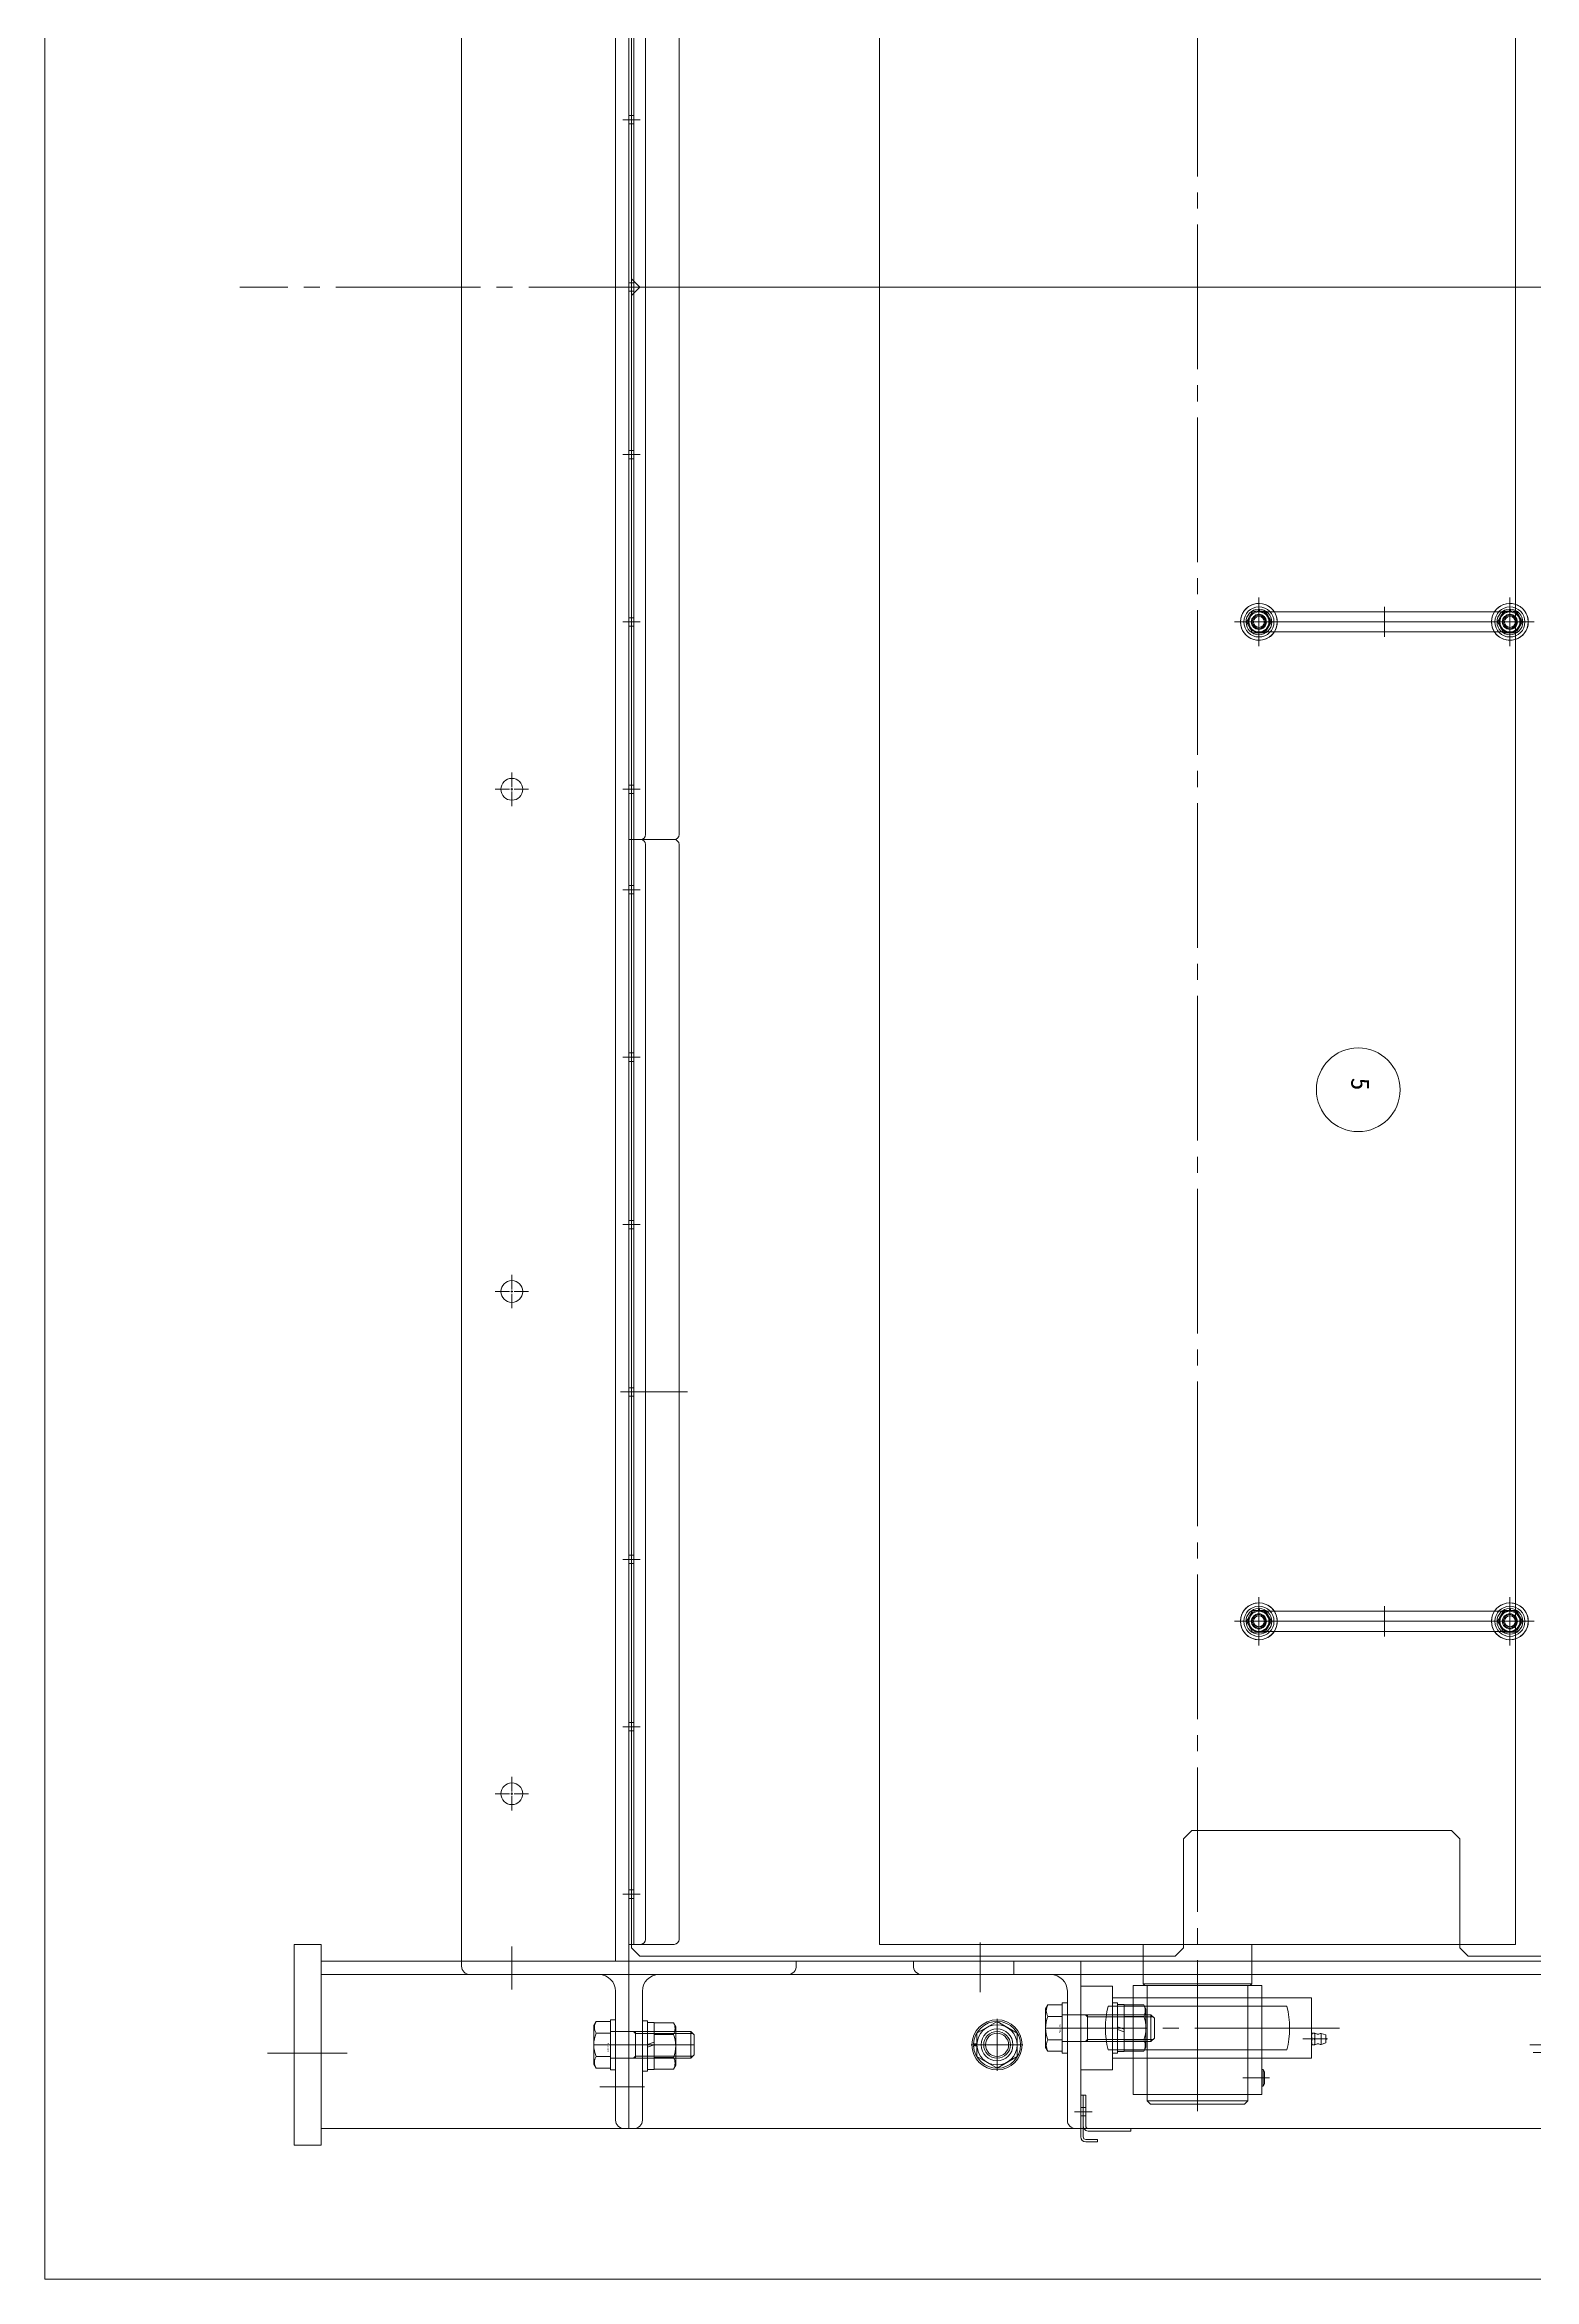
# Model space of a CAD drawing. Units: millimetres at full size. Extents: x -32787 to 32787, y -11878 to 14562.
# Drawn here: x -23276 to -22386, y 8784 to 10119 of the extents above; entities that cross this region are included whole.
import ezdxf
from ezdxf.enums import TextEntityAlignment as Align

# ---------------------------------------------------------------- set-up
doc = ezdxf.new("R2010")
doc.units = ezdxf.units.MM
doc.header["$LTSCALE"] = 9.6
doc.linetypes.add('CHAIN2', pattern=[12, 9, -1, 1, -1])
for name, color, linetype, lineweight in [('0-2_0', 2, 'Continuous', 9), ('0-7_01_外形線', 134, 'Continuous', 9), ('0-8_04_中心線', 4, 'CHAIN2', 9), ('0-9_03_かくれ線', 5, 'Continuous', 9), ('0-C_CENTER', 4, 'Continuous', 9), ('0-F_Defpoints', 134, 'Continuous', 9), ('1-2_07_寸法線', 3, 'Continuous', 9)]:
    doc.layers.add(name, color=color, linetype=linetype, lineweight=lineweight)
doc.styles.add('ＭＳ ゴシック', font='')
doc.styles.get('ＭＳ ゴシック').set_extended_font_data('MS Gothic')

# ---------------------------------------------------------------- blocks, each defined once
blk = doc.blocks.new('U5272')
at = {"layer": '0-8_04_中心線'}
for p, q in [((0, 2.399), (0, 15.494)), ((-15.494, 0), (-2.399, 0)), ((2.399, 0), (15.494, 0)), ((0, -15.494), (0, -2.399))]:
    blk.add_line(p, q, dxfattribs=at)
at = {"layer": '0-8_04_中心線', "linetype": 'Continuous'}
for p, q in [((-1.199, 0), (1.199, 0)), ((0, -1.199), (0, 1.199))]:
    blk.add_line(p, q, dxfattribs=at)
blk = doc.blocks.new('U5267')
at = {"layer": '0-8_04_中心線'}
for p, q in [((-10, 0), (-1.3, 0)), ((0, 1.3), (0, 10)), ((1.3, 0), (10, 0)), ((0, -10), (0, -1.3))]:
    blk.add_line(p, q, dxfattribs=at)
at = {"layer": '0-8_04_中心線', "linetype": 'Continuous'}
for p, q in [((-0.65, 0), (0.65, 0)), ((0, -0.65), (0, 0.65))]:
    blk.add_line(p, q, dxfattribs=at)
blk = doc.blocks.new('U5268')
at = {"layer": '0-8_04_中心線'}
for p, q in [((-10, 0), (-1.3, 0)), ((0, 1.3), (0, 10)), ((1.3, 0), (10, 0)), ((0, -10), (0, -1.3))]:
    blk.add_line(p, q, dxfattribs=at)
at = {"layer": '0-8_04_中心線', "linetype": 'Continuous'}
for p, q in [((-0.65, 0), (0.65, 0)), ((0, -0.65), (0, 0.65))]:
    blk.add_line(p, q, dxfattribs=at)
blk = doc.blocks.new('U5269')
at = {"layer": '0-8_04_中心線'}
for p, q in [((-10, 0), (-1.3, 0)), ((0, 1.3), (0, 10)), ((1.3, 0), (10, 0)), ((0, -10), (0, -1.3))]:
    blk.add_line(p, q, dxfattribs=at)
at = {"layer": '0-8_04_中心線', "linetype": 'Continuous'}
for p, q in [((-0.65, 0), (0.65, 0)), ((0, -0.65), (0, 0.65))]:
    blk.add_line(p, q, dxfattribs=at)
blk = doc.blocks.new('U5295')
at = {"layer": '0-8_04_中心線'}
for p, q in [((-8, 0), (-0.9, 0)), ((0, 0.9), (0, 8)), ((0.9, 0), (8, 0)), ((0, -8), (0, -0.9))]:
    blk.add_line(p, q, dxfattribs=at)
at = {"layer": '0-8_04_中心線', "linetype": 'Continuous'}
for p, q in [((-0.45, 0), (0.45, 0)), ((0, -0.45), (0, 0.45))]:
    blk.add_line(p, q, dxfattribs=at)
blk = doc.blocks.new('U5296')
at = {"layer": '0-8_04_中心線'}
for p, q in [((-8, 0), (-0.9, 0)), ((0, 0.9), (0, 8)), ((0.9, 0), (8, 0)), ((0, -8), (0, -0.9))]:
    blk.add_line(p, q, dxfattribs=at)
at = {"layer": '0-8_04_中心線', "linetype": 'Continuous'}
for p, q in [((-0.45, 0), (0.45, 0)), ((0, -0.45), (0, 0.45))]:
    blk.add_line(p, q, dxfattribs=at)
blk = doc.blocks.new('U5297')
at = {"layer": '0-8_04_中心線'}
for p, q in [((-8, 0), (-0.9, 0)), ((0, 0.9), (0, 8)), ((0.9, 0), (8, 0)), ((0, -8), (0, -0.9))]:
    blk.add_line(p, q, dxfattribs=at)
at = {"layer": '0-8_04_中心線', "linetype": 'Continuous'}
for p, q in [((-0.45, 0), (0.45, 0)), ((0, -0.45), (0, 0.45))]:
    blk.add_line(p, q, dxfattribs=at)
blk = doc.blocks.new('U5298')
at = {"layer": '0-8_04_中心線'}
for p, q in [((-8, 0), (-0.9, 0)), ((0, 0.9), (0, 8)), ((0.9, 0), (8, 0)), ((0, -8), (0, -0.9))]:
    blk.add_line(p, q, dxfattribs=at)
at = {"layer": '0-8_04_中心線', "linetype": 'Continuous'}
for p, q in [((-0.45, 0), (0.45, 0)), ((0, -0.45), (0, 0.45))]:
    blk.add_line(p, q, dxfattribs=at)
blk = doc.blocks.new('U5287')
at = {"layer": '0-8_04_中心線'}
for p, q in [((0, 2.2), (0, 14.5)), ((-14.5, 0), (-2.2, 0)), ((2.2, 0), (14.5, 0)), ((0, -14.5), (0, -2.2))]:
    blk.add_line(p, q, dxfattribs=at)
at = {"layer": '0-8_04_中心線', "linetype": 'Continuous'}
for p, q in [((-1.1, 0), (1.1, 0)), ((0, -1.1), (0, 1.1))]:
    blk.add_line(p, q, dxfattribs=at)
blk = doc.blocks.new('U5290')
at = {"layer": '0-8_04_中心線'}
for p, q in [((0, 2.2), (0, 14.5)), ((-14.5, 0), (-2.2, 0)), ((2.2, 0), (14.5, 0)), ((0, -14.5), (0, -2.2))]:
    blk.add_line(p, q, dxfattribs=at)
at = {"layer": '0-8_04_中心線', "linetype": 'Continuous'}
for p, q in [((-1.1, 0), (1.1, 0)), ((0, -1.1), (0, 1.1))]:
    blk.add_line(p, q, dxfattribs=at)
blk = doc.blocks.new('U5288')
at = {"layer": '0-8_04_中心線'}
for p, q in [((-9.5, 0), (-1.2, 0)), ((0, 1.2), (0, 9.5)), ((1.2, 0), (9.5, 0)), ((0, -9.5), (0, -1.2))]:
    blk.add_line(p, q, dxfattribs=at)
at = {"layer": '0-8_04_中心線', "linetype": 'Continuous'}
for p, q in [((-0.6, 0), (0.6, 0)), ((0, -0.6), (0, 0.6))]:
    blk.add_line(p, q, dxfattribs=at)
blk = doc.blocks.new('U5289')
at = {"layer": '0-8_04_中心線'}
for p, q in [((-9.5, 0), (-1.2, 0)), ((0, 1.2), (0, 9.5)), ((1.2, 0), (9.5, 0)), ((0, -9.5), (0, -1.2))]:
    blk.add_line(p, q, dxfattribs=at)
at = {"layer": '0-8_04_中心線', "linetype": 'Continuous'}
for p, q in [((-0.6, 0), (0.6, 0)), ((0, -0.6), (0, 0.6))]:
    blk.add_line(p, q, dxfattribs=at)
blk = doc.blocks.new('U5291')
at = {"layer": '0-8_04_中心線'}
for p, q in [((0, 2.2), (0, 14.5)), ((-14.5, 0), (-2.2, 0)), ((2.2, 0), (14.5, 0)), ((0, -14.5), (0, -2.2))]:
    blk.add_line(p, q, dxfattribs=at)
at = {"layer": '0-8_04_中心線', "linetype": 'Continuous'}
for p, q in [((-1.1, 0), (1.1, 0)), ((0, -1.1), (0, 1.1))]:
    blk.add_line(p, q, dxfattribs=at)
blk = doc.blocks.new('U5294')
at = {"layer": '0-8_04_中心線'}
for p, q in [((0, 2.2), (0, 14.5)), ((-14.5, 0), (-2.2, 0)), ((2.2, 0), (14.5, 0)), ((0, -14.5), (0, -2.2))]:
    blk.add_line(p, q, dxfattribs=at)
at = {"layer": '0-8_04_中心線', "linetype": 'Continuous'}
for p, q in [((-1.1, 0), (1.1, 0)), ((0, -1.1), (0, 1.1))]:
    blk.add_line(p, q, dxfattribs=at)
blk = doc.blocks.new('U5292')
at = {"layer": '0-8_04_中心線'}
for p, q in [((-9.5, 0), (-1.2, 0)), ((0, 1.2), (0, 9.5)), ((1.2, 0), (9.5, 0)), ((0, -9.5), (0, -1.2))]:
    blk.add_line(p, q, dxfattribs=at)
at = {"layer": '0-8_04_中心線', "linetype": 'Continuous'}
for p, q in [((-0.6, 0), (0.6, 0)), ((0, -0.6), (0, 0.6))]:
    blk.add_line(p, q, dxfattribs=at)
blk = doc.blocks.new('U5293')
at = {"layer": '0-8_04_中心線'}
for p, q in [((-9.5, 0), (-1.2, 0)), ((0, 1.2), (0, 9.5)), ((1.2, 0), (9.5, 0)), ((0, -9.5), (0, -1.2))]:
    blk.add_line(p, q, dxfattribs=at)
at = {"layer": '0-8_04_中心線', "linetype": 'Continuous'}
for p, q in [((-0.6, 0), (0.6, 0)), ((0, -0.6), (0, 0.6))]:
    blk.add_line(p, q, dxfattribs=at)
blk = doc.blocks.new('AM_BALLOON1')
at = {"layer": '1-2_07_寸法線'}
blk.add_circle((0, 0), 5, dxfattribs=at)

msp = doc.modelspace()

# ---------------------------------------------------------------- linework, layer by layer
at = {"layer": '0-2_0', "color": 134}
msp.add_lwpolyline([(-22200.417, 8984.284), (-22200.417, 8982.284), (-22205.417, 8977.284), (-22425.417, 8977.284), (-22430.417, 8982.284), (-22430.417, 9047.284), (-22435.417, 9052.284), (-22590.417, 9052.284), (-22595.417, 9047.284), (-22595.417, 8982.284), (-22600.417, 8977.284), (-22920.417, 8977.283), (-22925.417, 8982.283), (-22925.417, 8984.284)], dxfattribs=at)
at = {"layer": '0-7_01_外形線'}
for p, q in [((-22934.917, 10974.284), (-22934.917, 8974.284)), ((-22926.917, 10304.284), (-22926.917, 9644.284)), ((-22916.942, 10301.284), (-22916.942, 9647.284)), ((-22916.942, 9974.284), (-22211.417, 9974.284)), ((-22916.942, 9974.283), (-22211.417, 9974.284)), ((-22550.417, 9780.284), (-22400.417, 9780.284)), ((-22550.417, 9768.284), (-22400.417, 9768.284)), ((-22926.917, 9644.284), (-22926.917, 8984.284)), ((-22919.942, 9644.284), (-22926.917, 9644.284)), ((-22919.942, 9644.284), (-22926.917, 9644.284)), ((-22916.942, 9641.284), (-22916.942, 8987.284)), ((-22550.417, 9183.284), (-22400.417, 9183.284)), ((-22550.417, 9171.284), (-22400.417, 9171.284)), ((-22919.942, 8984.284), (-22926.917, 8984.284)), ((-22619.617, 8974.284), (-22619.617, 8984.284)), ((-22554.617, 8974.284), (-22554.617, 8984.284)), ((-21896.917, 8966.284), (-23110.917, 8966.284)), ((-22718.917, 8931.212), (-22706.917, 8938.14)), ((-22718.917, 8917.355), (-22718.917, 8931.212)), ((-22718.917, 8924.884), (-22720.904, 8924.884)), ((-22718.917, 8923.684), (-22720.904, 8923.684)), ((-22706.917, 8910.427), (-22718.917, 8917.355)), ((-22694.917, 8917.355), (-22706.917, 8910.427)), ((-22656.917, 8874.284), (-22656.917, 8869.284)), ((-22655.417, 8874.284), (-22655.417, 8869.284)), ((-22626.917, 8872.784), (-22652.417, 8872.784))]:
    msp.add_line(p, q, dxfattribs=at)
for points in [[(-22926.917, 8974.284), (-23026.917, 8974.284), (-23026.917, 10974.284), (-22926.917, 10974.284)], [(-22397.117, 10964.284), (-22777.117, 10964.284), (-22777.117, 8984.284), (-22397.117, 8984.284)], [(-23110.917, 8864.284), (-23126.917, 8864.284), (-23126.917, 8984.284), (-23110.917, 8984.284)]]:
    msp.add_lwpolyline(points, close=True, dxfattribs=at)
for points in [[(-21896.917, 8974.284), (-23110.917, 8974.284), (-23110.917, 8874.284), (-21906.917, 8874.284)], [(-22706.917, 8938.14), (-22694.917, 8931.212), (-22694.917, 8917.355)], [(-22653.917, 8867.784), (-22646.917, 8867.784), (-22646.917, 8866.284), (-22653.917, 8866.284)], [(-22652.417, 8874.284), (-22626.917, 8874.284), (-22626.917, 8872.784)]]:
    msp.add_lwpolyline(points, dxfattribs=at)
for centre, radius in [((-22996.917, 9674.284), 6.5), ((-22996.917, 9374.284), 6.5), ((-22996.917, 9074.284), 6.5), ((-22706.917, 8924.284), 15), ((-22706.917, 8924.284), 12), ((-22706.917, 8924.284), 8), ((-22706.917, 8924.284), 6.918)]:
    msp.add_circle(centre, radius, dxfattribs=at)
for centre, radius, start, end in [((-22550.417, 9774.284), 11, 33.05573, 326.94427), ((-22400.417, 9774.284), 11, 213.05573, 146.94427), ((-22550.417, 9774.284), 6, 90, 270), ((-22400.417, 9774.284), 6, 270, 90), ((-22919.942, 9647.284), 3, 270, 0), ((-22919.942, 9641.284), 3, 0, 90), ((-22550.417, 9177.284), 11, 33.05573, 326.94427), ((-22400.417, 9177.284), 11, 213.05573, 146.94427), ((-22550.417, 9177.284), 6, 90, 270), ((-22400.417, 9177.284), 6, 270, 90), ((-22919.942, 8987.284), 3, 270, 0), ((-22706.917, 8924.284), 14, 182.45629, 177.54371), ((-22653.917, 8869.284), 3, 180, 270), ((-22653.917, 8869.284), 1.5, 180, 270), ((-22652.417, 8875.784), 3, 210, 270)]:
    msp.add_arc(centre, radius, start, end, dxfattribs=at)
at = {"layer": '0-8_04_中心線'}
for p, q in [((-22587.117, 11394.039), (-22587.117, 8883.528)), ((-22920.167, 10074.284), (-22930.667, 10074.284)), ((-21863.639, 9974.284), (-23159.537, 9974.284)), ((-22891.942, 9974.284), (-22931.917, 9974.284)), ((-22920.167, 9974.284), (-22930.667, 9974.284)), ((-22387.117, 9974.284), (-22787.117, 9974.284)), ((-22920.167, 9874.284), (-22930.667, 9874.284)), ((-22920.167, 9774.284), (-22930.667, 9774.284)), ((-22400.417, 9774.284), (-22550.417, 9774.284)), ((-22550.417, 9774.284), (-22400.417, 9774.284)), ((-22475.417, 9765.284), (-22475.417, 9783.284)), ((-22920.167, 9674.284), (-22930.667, 9674.284)), ((-22920.167, 9614.284), (-22930.667, 9614.284)), ((-22920.167, 9514.284), (-22930.667, 9514.284)), ((-22920.167, 9414.284), (-22930.667, 9414.284)), ((-22891.942, 9314.284), (-22931.917, 9314.284)), ((-22920.167, 9314.284), (-22930.667, 9314.284)), ((-22920.167, 9214.284), (-22930.667, 9214.284)), ((-22475.417, 9168.284), (-22475.417, 9186.284)), ((-22400.417, 9177.284), (-22550.417, 9177.284)), ((-22550.417, 9177.284), (-22400.417, 9177.284)), ((-22920.167, 9114.284), (-22930.667, 9114.284)), ((-22920.167, 9014.284), (-22930.667, 9014.284)), ((-22716.917, 8985.332), (-22716.917, 8955.706)), ((-22996.917, 8957.265), (-22996.917, 8982.943)), ((-22587.117, 8969.684), (-22587.117, 8884.584)), ((-22706.917, 8939.284), (-22706.917, 8909.284)), ((-22677.917, 8934.284), (-22617.917, 8934.284)), ((-22502.317, 8934.284), (-22666.917, 8934.284)), ((-23095.323, 8919.284), (-23142.972, 8919.284)), ((-22947.917, 8924.284), (-22887.917, 8924.284)), ((-22917.571, 8924.284), (-22944.228, 8924.284)), ((-22909.117, 8924.284), (-22937.917, 8924.284)), ((-22691.917, 8924.284), (-22721.917, 8924.284)), ((-22524.075, 8927.784), (-22509.472, 8927.784)), ((-22544.117, 8904.584), (-22560.117, 8904.584)), ((-22917.571, 8899.284), (-22944.228, 8899.284)), ((-22660.667, 8884.284), (-22650.167, 8884.284))]:
    msp.add_line(p, q, dxfattribs=at)
at = {"layer": '0-9_03_かくれ線'}
for p, q in [((-22925.442, 10304.284), (-22925.442, 9644.284)), ((-22923.942, 10304.284), (-22923.942, 9644.284)), ((-22896.942, 10301.284), (-22896.942, 9647.284)), ((-22923.917, 10076.784), (-22926.917, 10076.784)), ((-22923.917, 10071.784), (-22926.917, 10071.784)), ((-22923.917, 9976.784), (-22926.917, 9976.784)), ((-22923.917, 9971.784), (-22926.917, 9971.784)), ((-22923.917, 9876.784), (-22926.917, 9876.784)), ((-22923.917, 9871.784), (-22926.917, 9871.784)), ((-22923.917, 9776.784), (-22926.917, 9776.784)), ((-22923.917, 9771.784), (-22926.917, 9771.784)), ((-22550.717, 9780.784), (-22550.717, 9781.978)), ((-22550.117, 9780.784), (-22550.117, 9781.978)), ((-22400.717, 9780.784), (-22400.717, 9781.978)), ((-22400.117, 9780.784), (-22400.117, 9781.978)), ((-22923.917, 9676.784), (-22926.917, 9676.784)), ((-22923.917, 9671.784), (-22926.917, 9671.784)), ((-22899.942, 9644.284), (-22926.917, 9644.284)), ((-22899.942, 9644.284), (-22926.917, 9644.284)), ((-22925.442, 9644.284), (-22925.442, 8984.284)), ((-22923.942, 9644.284), (-22923.942, 8984.284)), ((-22896.942, 9641.284), (-22896.942, 8987.284)), ((-22923.917, 9616.784), (-22926.917, 9616.784)), ((-22923.917, 9611.784), (-22926.917, 9611.784)), ((-22923.917, 9516.784), (-22926.917, 9516.784)), ((-22923.917, 9511.784), (-22926.917, 9511.784)), ((-22923.917, 9416.784), (-22926.917, 9416.784)), ((-22923.917, 9411.784), (-22926.917, 9411.784)), ((-22923.917, 9316.784), (-22926.917, 9316.784)), ((-22923.917, 9311.784), (-22926.917, 9311.784)), ((-22923.917, 9216.784), (-22926.917, 9216.784)), ((-22923.917, 9211.784), (-22926.917, 9211.784)), ((-22550.717, 9183.784), (-22550.717, 9184.978)), ((-22550.117, 9183.784), (-22550.117, 9184.978)), ((-22400.717, 9183.784), (-22400.717, 9184.978)), ((-22400.117, 9183.784), (-22400.117, 9184.978)), ((-22923.917, 9116.784), (-22926.917, 9116.784)), ((-22923.917, 9111.784), (-22926.917, 9111.784)), ((-22923.917, 9016.784), (-22926.917, 9016.784)), ((-22923.917, 9011.784), (-22926.917, 9011.784)), ((-22899.942, 8984.284), (-22926.917, 8984.284)), ((-22696.917, 8974.284), (-22696.917, 8966.284)), ((-23021.917, 8966.284), (-22944.917, 8966.284)), ((-22908.917, 8966.284), (-22831.917, 8966.284)), ((-22751.917, 8966.284), (-22831.917, 8966.284)), ((-22674.917, 8966.284), (-22751.917, 8966.284)), ((-22656.917, 8959.284), (-22656.917, 8953.284)), ((-22625.617, 8959.684), (-22548.617, 8959.684)), ((-22625.617, 8959.684), (-22625.617, 8894.584)), ((-22554.617, 8960.784), (-22619.617, 8960.784)), ((-22557.117, 8959.784), (-22617.117, 8959.784)), ((-22617.117, 8959.684), (-22617.117, 8894.584)), ((-22557.117, 8959.684), (-22557.117, 8894.584)), ((-22548.617, 8959.684), (-22548.617, 8894.584)), ((-22934.917, 8879.284), (-22934.917, 8956.284)), ((-22918.917, 8879.284), (-22918.917, 8956.284)), ((-22676.556, 8948.14), (-22677.917, 8945.784)), ((-22677.917, 8922.784), (-22677.917, 8945.784)), ((-22667.917, 8948.14), (-22676.556, 8948.14)), ((-22667.917, 8948.14), (-22667.917, 8920.427)), ((-22664.917, 8879.284), (-22664.917, 8956.284)), ((-22656.917, 8915.284), (-22656.917, 8953.284)), ((-22533.675, 8947.284), (-22640.558, 8947.284)), ((-22637.917, 8915.284), (-22637.917, 8953.284)), ((-22586.054, 8952.284), (-22637.917, 8952.284)), ((-22634.917, 8948.284), (-22630.917, 8948.284)), ((-22630.917, 8948.284), (-22630.917, 8920.284)), ((-22630.917, 8948.14), (-22619.277, 8948.14)), ((-22619.277, 8948.14), (-22617.917, 8945.784)), ((-22617.917, 8945.784), (-22617.917, 8922.784)), ((-22946.556, 8938.14), (-22947.917, 8935.784)), ((-22947.917, 8935.784), (-22947.917, 8912.784)), ((-22937.917, 8938.14), (-22946.556, 8938.14)), ((-22937.917, 8931.212), (-22946.556, 8931.212)), ((-22937.917, 8910.427), (-22937.917, 8938.14)), ((-22937.917, 8932.284), (-22889.917, 8932.284)), ((-22922.917, 8931.084), (-22924.117, 8932.284)), ((-22922.917, 8916.284), (-22922.917, 8932.284)), ((-22922.917, 8931.084), (-22888.717, 8931.084)), ((-22911.917, 8937.623), (-22915.917, 8937.623)), ((-22911.917, 8909.623), (-22911.917, 8937.623)), ((-22911.917, 8937.479), (-22900.277, 8937.479)), ((-22911.917, 8930.551), (-22900.277, 8930.551)), ((-22900.277, 8937.479), (-22898.917, 8935.123)), ((-22898.917, 8912.123), (-22898.917, 8935.123)), ((-22889.917, 8932.284), (-22887.917, 8930.284)), ((-22889.917, 8932.284), (-22889.917, 8916.284)), ((-22667.917, 8941.212), (-22676.556, 8941.212)), ((-22667.917, 8942.284), (-22614.917, 8942.284)), ((-22652.917, 8941.084), (-22654.117, 8942.284)), ((-22652.917, 8942.284), (-22652.917, 8926.284)), ((-22652.917, 8941.084), (-22613.717, 8941.084)), ((-22634.917, 8935.084), (-22630.917, 8933.628)), ((-22634.917, 8933.484), (-22630.917, 8932.028)), ((-22630.917, 8941.212), (-22619.277, 8941.212)), ((-22614.917, 8942.284), (-22612.917, 8940.284)), ((-22614.917, 8926.284), (-22614.917, 8942.284)), ((-22612.917, 8928.284), (-22612.917, 8940.284)), ((-22517.229, 8931.284), (-22518.604, 8931.284)), ((-22516.917, 8931.284), (-22516.917, 8929.534)), ((-22513.117, 8924.484), (-22513.117, 8931.084)), ((-22510.417, 8930.184), (-22513.117, 8931.084)), ((-22937.917, 8917.355), (-22946.556, 8917.355)), ((-22922.917, 8917.484), (-22924.117, 8916.284)), ((-22922.917, 8917.484), (-22888.717, 8917.484)), ((-22915.917, 8924.423), (-22911.917, 8925.878)), ((-22915.917, 8922.823), (-22911.917, 8924.278)), ((-22889.917, 8916.284), (-22887.917, 8918.284)), ((-22887.917, 8930.284), (-22887.917, 8918.284)), ((-22676.556, 8920.427), (-22677.917, 8922.784)), ((-22667.917, 8927.355), (-22676.556, 8927.355)), ((-22667.917, 8920.427), (-22676.556, 8920.427)), ((-22667.917, 8926.284), (-22614.917, 8926.284)), ((-22652.917, 8927.484), (-22654.117, 8926.284)), ((-22652.917, 8927.484), (-22613.717, 8927.484)), ((-22533.675, 8921.284), (-22640.558, 8921.284)), ((-22630.917, 8920.284), (-22634.917, 8920.284)), ((-22630.917, 8927.355), (-22619.277, 8927.355)), ((-22630.917, 8920.427), (-22619.277, 8920.427)), ((-22619.277, 8920.427), (-22617.917, 8922.784)), ((-22614.917, 8926.284), (-22612.917, 8928.284)), ((-22518.917, 8924.284), (-22518.917, 8916.284)), ((-22517.229, 8927.784), (-22518.604, 8927.784)), ((-22517.229, 8924.284), (-22518.604, 8924.284)), ((-22516.917, 8929.534), (-22516.917, 8926.034)), ((-22516.917, 8926.034), (-22516.917, 8924.284)), ((-22510.417, 8925.384), (-22513.117, 8924.484)), ((-22510.417, 8925.384), (-22510.417, 8930.184)), ((-22946.556, 8910.427), (-22947.917, 8912.784)), ((-22937.917, 8910.427), (-22946.556, 8910.427)), ((-22937.917, 8916.284), (-22889.917, 8916.284)), ((-22915.917, 8909.623), (-22911.917, 8909.623)), ((-22911.917, 8916.694), (-22900.277, 8916.694)), ((-22911.917, 8909.766), (-22900.277, 8909.766)), ((-22900.277, 8909.766), (-22898.917, 8912.123)), ((-22656.917, 8915.284), (-22656.917, 8909.284)), ((-22656.917, 8909.284), (-22637.917, 8909.284)), ((-22637.917, 8916.284), (-22586.054, 8916.284)), ((-22637.917, 8915.284), (-22637.917, 8909.284)), ((-22518.917, 8916.284), (-22586.054, 8916.284)), ((-22548.617, 8909.584), (-22547.917, 8909.584)), ((-22547.917, 8909.584), (-22547.917, 8899.584)), ((-22547.117, 8908.198), (-22547.917, 8909.584)), ((-22547.117, 8908.198), (-22547.117, 8900.969)), ((-22625.617, 8894.584), (-22548.617, 8894.584)), ((-22557.117, 8890.784), (-22617.117, 8890.784)), ((-22548.617, 8899.584), (-22547.917, 8899.584)), ((-22547.117, 8900.969), (-22547.917, 8899.584)), ((-22656.917, 8886.784), (-22655.417, 8886.784)), ((-22656.917, 8881.784), (-22655.417, 8881.784)), ((-22655.417, 8886.784), (-22653.917, 8886.784)), ((-22655.417, 8881.784), (-22653.917, 8881.784))]:
    msp.add_line(p, q, dxfattribs=at)
for points in [[(-22925.417, 10964.284), (-22925.417, 9979.284), (-22920.417, 9974.284), (-22916.942, 9974.284)], [(-22925.417, 8984.284), (-22925.417, 9969.283), (-22920.417, 9974.283), (-22916.942, 9974.284)], [(-23026.917, 8971.284), (-23026.917, 8974.284), (-22926.917, 8974.284), (-22926.917, 8874.284), (-22929.917, 8874.284)], [(-22826.917, 8971.284), (-22826.917, 8974.284), (-22926.917, 8974.284), (-22926.917, 8874.284), (-22923.917, 8874.284)], [(-22756.917, 8971.284), (-22756.917, 8974.284), (-22656.917, 8974.284), (-22656.917, 8874.284), (-22659.917, 8874.284)], [(-22554.617, 8974.284), (-22554.617, 8960.784), (-22555.617, 8959.784), (-22557.117, 8959.784), (-22557.117, 8890.784), (-22559.117, 8888.784), (-22615.117, 8888.784), (-22617.117, 8890.784), (-22617.117, 8959.784), (-22618.617, 8959.784), (-22619.617, 8960.784), (-22619.617, 8974.284)], [(-22656.917, 8959.284), (-22637.917, 8959.284), (-22637.917, 8953.284)], [(-22586.054, 8952.284), (-22518.917, 8952.284), (-22518.917, 8931.284)], [(-22518.917, 8924.284), (-22518.917, 8926.034), (-22518.917, 8929.534), (-22518.917, 8931.284)], [(-22518.604, 8931.284), (-22518.642, 8931.284), (-22518.677, 8931.284), (-22518.71, 8931.284), (-22518.74, 8931.284), (-22518.768, 8931.284), (-22518.794, 8931.284), (-22518.817, 8931.284), (-22518.837, 8931.284), (-22518.856, 8931.284), (-22518.872, 8931.284), (-22518.885, 8931.284), (-22518.896, 8931.284), (-22518.905, 8931.284), (-22518.912, 8931.284), (-22518.915, 8931.284), (-22518.917, 8931.284)], [(-22518.917, 8929.534), (-22518.915, 8929.642), (-22518.912, 8929.75), (-22518.905, 8929.857), (-22518.896, 8929.963), (-22518.885, 8930.07), (-22518.872, 8930.177), (-22518.856, 8930.283), (-22518.837, 8930.391), (-22518.817, 8930.498), (-22518.794, 8930.607), (-22518.768, 8930.716), (-22518.74, 8930.827), (-22518.71, 8930.939), (-22518.677, 8931.052), (-22518.642, 8931.167), (-22518.604, 8931.284)], [(-22518.856, 8930.283), (-22518.837, 8930.391), (-22518.817, 8930.498), (-22518.794, 8930.607), (-22518.768, 8930.716), (-22518.74, 8930.827), (-22518.71, 8930.939), (-22518.677, 8931.052), (-22518.642, 8931.167), (-22518.604, 8931.284), (-22518.642, 8931.284), (-22518.677, 8931.284), (-22518.71, 8931.284), (-22518.74, 8931.284), (-22518.768, 8931.284), (-22518.794, 8931.284), (-22518.817, 8931.284), (-22518.837, 8931.284), (-22518.856, 8931.284), (-22518.872, 8931.284), (-22518.885, 8931.284), (-22518.896, 8931.284), (-22518.905, 8931.284), (-22518.912, 8931.284), (-22518.915, 8931.284), (-22518.917, 8931.284)], [(-22516.917, 8931.284), (-22516.918, 8931.284), (-22516.922, 8931.284), (-22516.928, 8931.284), (-22516.937, 8931.284), (-22516.948, 8931.284), (-22516.962, 8931.284), (-22516.978, 8931.284), (-22516.996, 8931.284), (-22517.017, 8931.284), (-22517.04, 8931.284), (-22517.065, 8931.284), (-22517.093, 8931.284), (-22517.123, 8931.284), (-22517.156, 8931.284), (-22517.191, 8931.284), (-22517.229, 8931.284)], [(-22517.229, 8931.284), (-22517.191, 8931.167), (-22517.156, 8931.052), (-22517.123, 8930.939), (-22517.093, 8930.827), (-22517.065, 8930.716), (-22517.04, 8930.607), (-22517.017, 8930.498), (-22516.996, 8930.391), (-22516.978, 8930.283), (-22516.962, 8930.177), (-22516.948, 8930.07), (-22516.937, 8929.963), (-22516.928, 8929.857), (-22516.922, 8929.75), (-22516.918, 8929.642), (-22516.917, 8929.534)], [(-22517.229, 8931.284), (-22517.191, 8931.167), (-22517.156, 8931.052), (-22517.123, 8930.939), (-22517.093, 8930.827), (-22517.065, 8930.716), (-22517.04, 8930.607), (-22517.017, 8930.498), (-22516.996, 8930.391), (-22516.978, 8930.283), (-22516.962, 8930.177), (-22516.948, 8930.07), (-22516.937, 8929.963), (-22516.928, 8929.857), (-22516.922, 8929.75), (-22516.918, 8929.642), (-22516.917, 8929.534), (-22516.918, 8929.425), (-22516.922, 8929.318), (-22516.928, 8929.211), (-22516.937, 8929.104), (-22516.948, 8928.997), (-22516.962, 8928.891), (-22516.978, 8928.784), (-22516.996, 8928.677), (-22517.017, 8928.569), (-22517.04, 8928.461), (-22517.065, 8928.351), (-22517.093, 8928.241), (-22517.123, 8928.129), (-22517.156, 8928.015), (-22517.191, 8927.901), (-22517.229, 8927.784)], [(-22516.917, 8931.284), (-22516.918, 8931.284), (-22516.922, 8931.284), (-22516.928, 8931.284), (-22516.937, 8931.284), (-22516.948, 8931.284), (-22516.962, 8931.284), (-22516.978, 8931.284), (-22516.996, 8931.284), (-22517.017, 8931.284), (-22517.04, 8931.284), (-22517.065, 8931.284), (-22517.093, 8931.284), (-22517.123, 8931.284), (-22517.156, 8931.284), (-22517.191, 8931.284), (-22517.229, 8931.284)], [(-22518.917, 8926.034), (-22518.915, 8926.142), (-22518.912, 8926.25), (-22518.905, 8926.357), (-22518.896, 8926.463), (-22518.885, 8926.57), (-22518.872, 8926.677), (-22518.856, 8926.783), (-22518.837, 8926.891), (-22518.817, 8926.998), (-22518.794, 8927.107), (-22518.768, 8927.216), (-22518.74, 8927.327), (-22518.71, 8927.439), (-22518.677, 8927.552), (-22518.642, 8927.667), (-22518.604, 8927.784), (-22518.642, 8927.901), (-22518.677, 8928.015), (-22518.71, 8928.129), (-22518.74, 8928.241), (-22518.768, 8928.351), (-22518.794, 8928.461), (-22518.817, 8928.569), (-22518.837, 8928.677), (-22518.856, 8928.784), (-22518.872, 8928.891), (-22518.885, 8928.997), (-22518.896, 8929.104), (-22518.905, 8929.211), (-22518.912, 8929.318), (-22518.915, 8929.425), (-22518.917, 8929.534), (-22518.915, 8929.642), (-22518.912, 8929.75), (-22518.905, 8929.857), (-22518.896, 8929.963), (-22518.885, 8930.07), (-22518.872, 8930.177), (-22518.856, 8930.283)], [(-22518.604, 8927.784), (-22518.642, 8927.901), (-22518.677, 8928.015), (-22518.71, 8928.129), (-22518.74, 8928.241), (-22518.768, 8928.351), (-22518.794, 8928.461), (-22518.817, 8928.569), (-22518.837, 8928.677), (-22518.856, 8928.784), (-22518.872, 8928.891), (-22518.885, 8928.997), (-22518.896, 8929.104), (-22518.905, 8929.211), (-22518.912, 8929.318), (-22518.915, 8929.425), (-22518.917, 8929.534)], [(-22518.917, 8926.034), (-22518.915, 8926.142), (-22518.912, 8926.25), (-22518.905, 8926.357), (-22518.896, 8926.463), (-22518.885, 8926.57), (-22518.872, 8926.677), (-22518.856, 8926.783), (-22518.837, 8926.891), (-22518.817, 8926.998), (-22518.794, 8927.107), (-22518.768, 8927.216), (-22518.74, 8927.327), (-22518.71, 8927.439), (-22518.677, 8927.552), (-22518.642, 8927.667), (-22518.604, 8927.784)], [(-22518.917, 8924.284), (-22518.915, 8924.284), (-22518.912, 8924.284), (-22518.905, 8924.284), (-22518.896, 8924.284), (-22518.885, 8924.284), (-22518.872, 8924.284), (-22518.856, 8924.284), (-22518.837, 8924.284), (-22518.817, 8924.284), (-22518.794, 8924.284), (-22518.768, 8924.284), (-22518.74, 8924.284), (-22518.71, 8924.284), (-22518.677, 8924.284), (-22518.642, 8924.284), (-22518.604, 8924.284), (-22518.642, 8924.401), (-22518.677, 8924.515), (-22518.71, 8924.629), (-22518.74, 8924.741), (-22518.768, 8924.851), (-22518.794, 8924.961), (-22518.817, 8925.069), (-22518.837, 8925.177), (-22518.856, 8925.284), (-22518.872, 8925.391), (-22518.885, 8925.497), (-22518.896, 8925.604), (-22518.905, 8925.711), (-22518.912, 8925.818), (-22518.915, 8925.925), (-22518.917, 8926.034)], [(-22518.604, 8924.284), (-22518.642, 8924.401), (-22518.677, 8924.515), (-22518.71, 8924.629), (-22518.74, 8924.741), (-22518.768, 8924.851), (-22518.794, 8924.961), (-22518.817, 8925.069), (-22518.837, 8925.177), (-22518.856, 8925.284), (-22518.872, 8925.391), (-22518.885, 8925.497), (-22518.896, 8925.604), (-22518.905, 8925.711), (-22518.912, 8925.818), (-22518.915, 8925.925), (-22518.917, 8926.034)], [(-22518.917, 8924.284), (-22518.915, 8924.284), (-22518.912, 8924.284), (-22518.905, 8924.284), (-22518.896, 8924.284), (-22518.885, 8924.284), (-22518.872, 8924.284), (-22518.856, 8924.284), (-22518.837, 8924.284), (-22518.817, 8924.284), (-22518.794, 8924.284), (-22518.768, 8924.284), (-22518.74, 8924.284), (-22518.71, 8924.284), (-22518.677, 8924.284), (-22518.642, 8924.284), (-22518.604, 8924.284)], [(-22516.917, 8929.534), (-22516.918, 8929.425), (-22516.922, 8929.318), (-22516.928, 8929.211), (-22516.937, 8929.104), (-22516.948, 8928.997), (-22516.962, 8928.891), (-22516.978, 8928.784), (-22516.996, 8928.677), (-22517.017, 8928.569), (-22517.04, 8928.461), (-22517.065, 8928.351), (-22517.093, 8928.241), (-22517.123, 8928.129), (-22517.156, 8928.015), (-22517.191, 8927.901), (-22517.229, 8927.784)], [(-22517.229, 8927.784), (-22517.191, 8927.667), (-22517.156, 8927.552), (-22517.123, 8927.439), (-22517.093, 8927.327), (-22517.065, 8927.216), (-22517.04, 8927.107), (-22517.017, 8926.998), (-22516.996, 8926.891), (-22516.978, 8926.783), (-22516.962, 8926.677), (-22516.948, 8926.57), (-22516.937, 8926.463), (-22516.928, 8926.357), (-22516.922, 8926.25), (-22516.918, 8926.142), (-22516.917, 8926.034)], [(-22517.229, 8927.784), (-22517.191, 8927.667), (-22517.156, 8927.552), (-22517.123, 8927.439), (-22517.093, 8927.327), (-22517.065, 8927.216), (-22517.04, 8927.107), (-22517.017, 8926.998), (-22516.996, 8926.891), (-22516.978, 8926.783), (-22516.962, 8926.677), (-22516.948, 8926.57), (-22516.937, 8926.463), (-22516.928, 8926.357), (-22516.922, 8926.25), (-22516.918, 8926.142), (-22516.917, 8926.034), (-22516.918, 8925.925), (-22516.922, 8925.818), (-22516.928, 8925.711), (-22516.937, 8925.604), (-22516.948, 8925.497), (-22516.962, 8925.391), (-22516.978, 8925.284), (-22516.996, 8925.177), (-22517.017, 8925.069), (-22517.04, 8924.961), (-22517.065, 8924.851), (-22517.093, 8924.741), (-22517.123, 8924.629), (-22517.156, 8924.515), (-22517.191, 8924.401), (-22517.229, 8924.284)], [(-22516.917, 8926.034), (-22516.918, 8925.925), (-22516.922, 8925.818), (-22516.928, 8925.711), (-22516.937, 8925.604), (-22516.948, 8925.497), (-22516.962, 8925.391), (-22516.978, 8925.284), (-22516.996, 8925.177), (-22517.017, 8925.069), (-22517.04, 8924.961), (-22517.065, 8924.851), (-22517.093, 8924.741), (-22517.123, 8924.629), (-22517.156, 8924.515), (-22517.191, 8924.401), (-22517.229, 8924.284)], [(-22517.229, 8924.284), (-22517.191, 8924.284), (-22517.156, 8924.284), (-22517.123, 8924.284), (-22517.093, 8924.284), (-22517.065, 8924.284), (-22517.04, 8924.284), (-22517.017, 8924.284), (-22516.996, 8924.284), (-22516.978, 8924.284), (-22516.962, 8924.284), (-22516.948, 8924.284), (-22516.937, 8924.284), (-22516.928, 8924.284), (-22516.922, 8924.284), (-22516.918, 8924.284), (-22516.917, 8924.284)], [(-22517.229, 8924.284), (-22517.191, 8924.284), (-22517.156, 8924.284), (-22517.123, 8924.284), (-22517.093, 8924.284), (-22517.065, 8924.284), (-22517.04, 8924.284), (-22517.017, 8924.284), (-22516.996, 8924.284), (-22516.978, 8924.284), (-22516.962, 8924.284), (-22516.948, 8924.284), (-22516.937, 8924.284), (-22516.928, 8924.284), (-22516.922, 8924.284), (-22516.918, 8924.284), (-22516.917, 8924.284)], [(-22656.917, 8874.284), (-22656.917, 8894.284), (-22655.417, 8894.284)], [(-22655.417, 8874.284), (-22655.417, 8894.284), (-22653.917, 8894.284), (-22653.917, 8875.784)]]:
    msp.add_lwpolyline(points, dxfattribs=at)
for points in [[(-22554.17, 9767.784), (-22557.922, 9774.284), (-22554.17, 9780.784), (-22546.664, 9780.784), (-22542.911, 9774.284), (-22546.664, 9767.784)], [(-22404.17, 9767.784), (-22407.922, 9774.284), (-22404.17, 9780.784), (-22396.664, 9780.784), (-22392.911, 9774.284), (-22396.664, 9767.784)], [(-22554.17, 9170.784), (-22557.922, 9177.284), (-22554.17, 9183.784), (-22546.664, 9183.784), (-22542.911, 9177.284), (-22546.664, 9170.784)], [(-22404.17, 9170.784), (-22407.922, 9177.284), (-22404.17, 9183.784), (-22396.664, 9183.784), (-22392.911, 9177.284), (-22396.664, 9170.784)], [(-22926.917, 8974.284), (-22926.917, 8874.284), (-22656.917, 8874.284), (-22656.917, 8974.284)], [(-22667.917, 8919.284), (-22667.917, 8949.284), (-22664.917, 8949.284), (-22664.917, 8919.284)], [(-22637.917, 8919.284), (-22637.917, 8949.284), (-22634.917, 8949.284), (-22634.917, 8919.284)], [(-22937.917, 8939.284), (-22937.917, 8909.284), (-22934.917, 8909.284), (-22934.917, 8939.284)], [(-22918.917, 8938.623), (-22918.917, 8908.623), (-22915.917, 8908.623), (-22915.917, 8938.623)]]:
    msp.add_lwpolyline(points, close=True, dxfattribs=at)
for centre, radius in [((-22550.417, 9774.284), 11), ((-22400.417, 9774.284), 11), ((-22550.417, 9774.284), 9), ((-22550.417, 9774.284), 6.5), ((-22550.417, 9774.284), 4.5), ((-22550.417, 9774.284), 4), ((-22550.417, 9774.284), 4), ((-22550.417, 9774.284), 3.324), ((-22550.417, 9774.284), 3.25), ((-22400.417, 9774.284), 9), ((-22400.417, 9774.284), 6.5), ((-22400.417, 9774.284), 4.5), ((-22400.417, 9774.284), 4), ((-22400.417, 9774.284), 4), ((-22400.417, 9774.284), 3.324), ((-22400.417, 9774.284), 3.25), ((-22550.417, 9177.284), 11), ((-22550.417, 9177.284), 9), ((-22400.417, 9177.284), 11), ((-22400.417, 9177.284), 9), ((-22550.417, 9177.284), 6.5), ((-22550.417, 9177.284), 4.5), ((-22550.417, 9177.284), 4), ((-22550.417, 9177.284), 4), ((-22550.417, 9177.284), 3.324), ((-22550.417, 9177.284), 3.25), ((-22400.417, 9177.284), 6.5), ((-22400.417, 9177.284), 4.5), ((-22400.417, 9177.284), 4), ((-22400.417, 9177.284), 4), ((-22400.417, 9177.284), 3.324), ((-22400.417, 9177.284), 3.25), ((-22706.917, 8924.284), 9.5)]:
    msp.add_circle(centre, radius, dxfattribs=at)
for centre, radius, start, end in [((-22550.417, 9774.284), 7.7, 92.23287, 87.76713), ((-22550.417, 9774.284), 6, 270, 90), ((-22550.417, 9774.284), 11, 326.94427, 33.05573), ((-22400.417, 9774.284), 11, 146.94427, 213.05573), ((-22400.417, 9774.284), 7.7, 92.23287, 87.76713), ((-22400.417, 9774.284), 6, 90, 270), ((-22899.942, 9647.284), 3, 270, 0), ((-22899.942, 9641.284), 3, 0, 90), ((-22550.417, 9177.284), 7.7, 92.23287, 87.76713), ((-22400.417, 9177.284), 7.7, 92.23287, 87.76713), ((-22550.417, 9177.284), 6, 270, 90), ((-22550.417, 9177.284), 11, 326.94427, 33.05573), ((-22400.417, 9177.284), 11, 146.94427, 213.05573), ((-22400.417, 9177.284), 6, 90, 270), ((-22899.942, 8987.284), 3, 270, 0), ((-23021.917, 8971.284), 5, 180, 270), ((-22831.917, 8971.284), 5, 270, 4.03841), ((-22751.917, 8971.284), 5, 175.96159, 270), ((-22944.917, 8956.284), 10, 0, 90), ((-22908.917, 8956.284), 10, 90, 180), ((-22674.917, 8956.284), 10, 0, 90), ((-22670.556, 8944.676), 6.928, 150.00001, 209.99999), ((-22587.117, 8934.284), 55, 166.32798, 193.67202), ((-22625.277, 8944.676), 6.928, 330.00001, 29.99999), ((-22587.117, 8934.284), 55, 346.32798, 13.67202), ((-22929.595, 8924.284), 18.321, 157.78075, 202.21925), ((-22940.556, 8934.676), 6.928, 150.00001, 209.99999), ((-22906.277, 8934.015), 6.928, 330.00001, 29.99999), ((-22917.238, 8923.623), 18.321, 337.78075, 22.21925), ((-22659.595, 8934.284), 18.321, 157.78075, 202.21925), ((-22636.238, 8934.284), 18.321, 337.78075, 22.21925), ((-22513.986, 8936.519), 6, 240.76098, 258.65336), ((-22515.009, 8931.421), 0.8, 258.65336, 297.48703), ((-22513.117, 8927.784), 3.3, 90, 117.48703), ((-22940.556, 8913.891), 6.928, 150.00001, 209.99999), ((-22670.556, 8923.891), 6.928, 150.00001, 209.99999), ((-22625.277, 8923.891), 6.928, 330.00001, 29.99999), ((-22513.986, 8919.048), 6, 101.34664, 119.23902), ((-22515.009, 8924.147), 0.8, 62.51297, 101.34664), ((-22513.117, 8927.784), 3.3, 242.51297, 270), ((-22511.704, 8927.784), 1.587, 324.19606, 35.80394), ((-22906.277, 8913.23), 6.928, 330.00001, 29.99999), ((-22929.917, 8879.284), 5, 180, 274.03841), ((-22923.917, 8879.284), 5, 270, 0), ((-22659.917, 8879.284), 5, 180, 270), ((-22652.417, 8875.784), 3, 180, 210), ((-22652.417, 8875.784), 1.5, 180, 270)]:
    msp.add_arc(centre, radius, start, end, dxfattribs=at)
at = {"layer": '0-C_CENTER'}
for p, q in [((-22271.917, 8924.284), (-22388.517, 8924.284)), ((-22371.824, 8919.784), (-22386.427, 8919.784))]:
    msp.add_line(p, q, dxfattribs=at)
at = {"layer": '0-F_Defpoints'}
msp.add_lwpolyline([(-23276.114, 11453.995), (-21781.125, 11453.995), (-21781.125, 8784.213), (-23276.114, 8784.213)], close=True, dxfattribs=at)

# ---------------------------------------------------------------- block references
at = {"layer": '0-8_04_中心線'}
for name, p in [('U5294', (-22550.417, 9774.284)), ('U5291', (-22400.417, 9774.284)), ('U5293', (-22550.417, 9774.284)), ('U5298', (-22550.417, 9774.284)), ('U5292', (-22400.417, 9774.284)), ('U5297', (-22400.417, 9774.284)), ('U5290', (-22550.417, 9177.284)), ('U5289', (-22550.417, 9177.284)), ('U5296', (-22550.417, 9177.284)), ('U5287', (-22400.417, 9177.284)), ('U5288', (-22400.417, 9177.284)), ('U5295', (-22400.417, 9177.284))]:
    msp.add_blockref(name, p, dxfattribs=at)
for name, p, rotation in [('U5269', (-22996.917, 9674.284), 180), ('U5268', (-22996.917, 9374.284), 180), ('U5267', (-22996.917, 9074.284), 180), ('U5272', (-22706.917, 8924.284), 90)]:
    msp.add_blockref(name, p, dxfattribs=dict(at, rotation=rotation))
at = {"layer": '1-2_07_寸法線', "xscale": 4.999697, "yscale": 4.999697, "rotation": 270}
msp.add_blockref('AM_BALLOON1', (-22491.054, 9494.821), dxfattribs=at)

# ---------------------------------------------------------------- texts
at = {"layer": '0-2_0', "color": 134, "style": 'ＭＳ ゴシック'}
msp.add_text('5', height=11, rotation=270, dxfattribs=at).set_placement((-22498.554, 9501.964), align=Align.BOTTOM_LEFT)
at = {"layer": '0-9_03_かくれ線', "style": 'ＭＳ ゴシック', "width": 0.8}
for s, p in [('M16×55', (-22668.417, 8931.385)), ('M16×50', (-22938.417, 8920.371))]:
    msp.add_text(s, height=1.1, rotation=90, dxfattribs=at).set_placement(p, align=Align.BOTTOM_LEFT)

doc.saveas('drawing.dxf')
